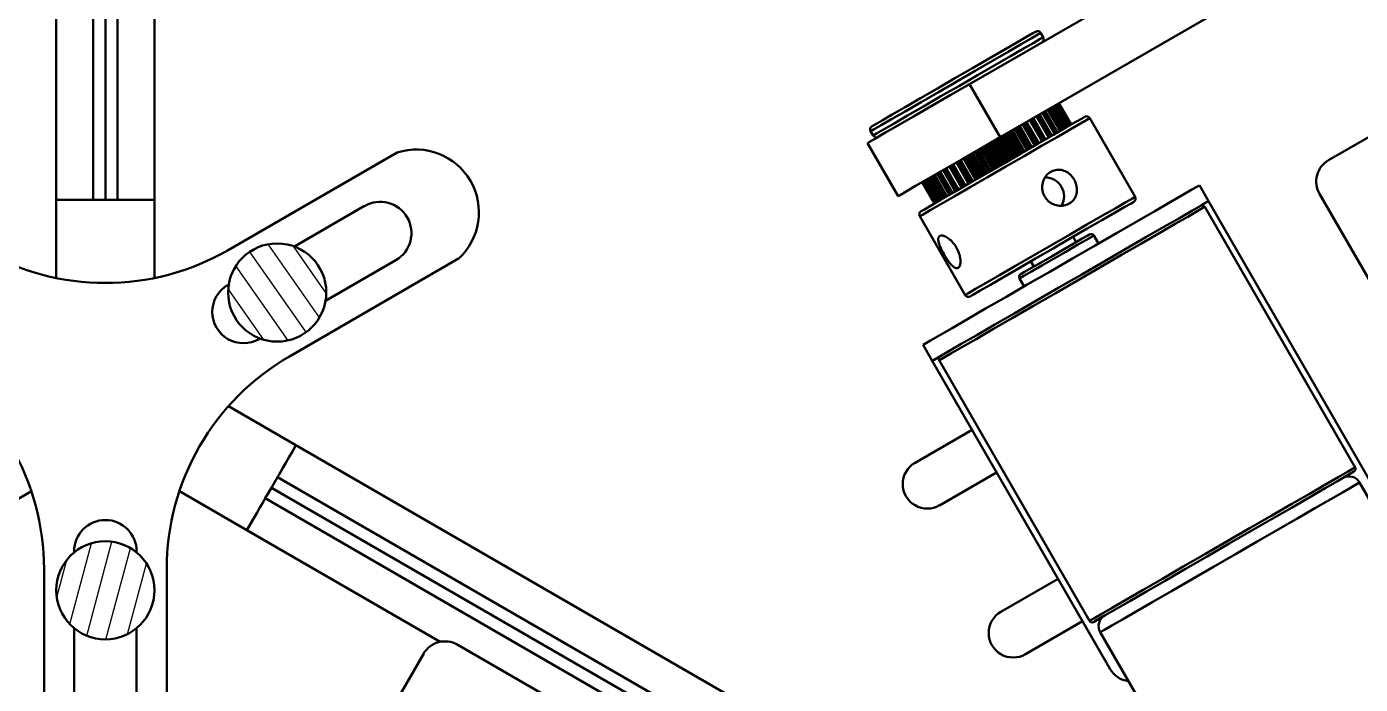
# Model space of a CAD drawing. Header units: millimetres. Extents: x 263 to 2983, y 441 to 2500.
# Drawn here: x 802.7 to 911.4, y 1593.3 to 1646.9 of the extents above; entities that cross this region are included whole.
import ezdxf

# ---------------------------------------------------------------- set-up
doc = ezdxf.new("R2010")
doc.units = ezdxf.units.MM
doc.header["$LTSCALE"] = 0.5
doc.layers.add('BOL', color=7, linetype='Continuous', lineweight=50)
doc.layers.add('HAT', color=3, linetype='Continuous')

msp = doc.modelspace()

# ---------------------------------------------------------------- hatches: boundary and pattern name
at = {"layer": 'HAT'}
h = msp.add_hatch(dxfattribs=at)
h.set_pattern_fill('ANSI31', color=256, scale=0.5, angle=80)
h.paths.add_polyline_path([(827.15, 1625.22, 1), (819.15, 1625.22, 1)])
h = msp.add_hatch(dxfattribs=at)
h.set_pattern_fill('ANSI31', color=256, scale=0.5, angle=30)
h.paths.add_polyline_path([(813.15, 1600.97, 1), (805.15, 1600.97, 1)])

# ---------------------------------------------------------------- linework, layer by layer
at = {"layer": 'BOL'}
for p, q in [((805.15, 1632.76), (805.15, 1722.76)), ((808.15, 1632.76), (808.15, 1722.76)), ((809.15, 1632.76), (809.15, 1722.76)), ((810.15, 1722.76), (810.15, 1632.76)), ((879.56, 1642.2), (921.67, 1666.51)), ((882.06, 1637.87), (924.17, 1662.18)), ((813.15, 1650.93), (813.15, 1632.76)), ((885.57, 1646.01), (885.37, 1646.36)), ((879.56, 1642.2), (882.06, 1637.87)), ((885.74, 1639.99), (886.74, 1638.26)), ((885.95, 1640.11), (886.95, 1638.38)), ((886.04, 1640.16), (887.04, 1638.43)), ((886.13, 1640.21), (887.13, 1638.48)), ((886.29, 1640.31), (887.29, 1638.58)), ((886.36, 1640.35), (887.36, 1638.62)), ((886.44, 1640.39), (887.44, 1638.66)), ((886.56, 1640.46), (887.56, 1638.73)), ((886.61, 1640.49), (887.61, 1638.76)), ((886.66, 1640.52), (887.66, 1638.79)), ((886.74, 1640.57), (887.74, 1638.84)), ((886.77, 1640.59), (887.77, 1638.86)), ((886.81, 1640.61), (887.81, 1638.87)), ((886.84, 1640.63), (887.84, 1638.9)), ((886.85, 1640.63), (887.85, 1638.9)), ((886.86, 1640.64), (887.86, 1638.91)), ((908.82, 1636), (916.09, 1640.19)), ((883.9, 1638.93), (884.9, 1637.19)), ((884.05, 1639.01), (885.05, 1637.28)), ((884.2, 1639.1), (885.2, 1637.37)), ((884.22, 1639.11), (885.22, 1637.38)), ((884.49, 1639.27), (885.49, 1637.54)), ((884.63, 1639.35), (885.63, 1637.62)), ((884.77, 1639.43), (885.77, 1637.7)), ((885.04, 1639.59), (886.04, 1637.85)), ((885.16, 1639.66), (886.16, 1637.93)), ((885.29, 1639.73), (886.29, 1638)), ((885.53, 1639.87), (886.53, 1638.14)), ((885.64, 1639.93), (886.64, 1638.2)), ((893.07, 1633.02), (889.37, 1639.43)), ((871.51, 1638.36), (871.71, 1638.01)), ((882.07, 1637.87), (883.07, 1636.14)), ((882.25, 1637.97), (883.25, 1636.24)), ((882.26, 1637.98), (883.26, 1636.25)), ((882.43, 1638.08), (883.43, 1636.35)), ((882.59, 1638.17), (883.59, 1636.44)), ((882.76, 1638.27), (883.76, 1636.54)), ((882.93, 1638.37), (883.93, 1636.63)), ((883.06, 1638.44), (884.06, 1636.71)), ((883.26, 1638.56), (884.26, 1636.83)), ((883.42, 1638.65), (884.42, 1636.92)), ((883.58, 1638.74), (884.58, 1637.01)), ((883.66, 1638.79), (884.66, 1637.06)), ((871.25, 1637.4), (873.75, 1633.07)), ((880.16, 1636.77), (881.16, 1635.04)), ((880.31, 1636.85), (881.31, 1635.12)), ((880.49, 1636.96), (881.49, 1635.23)), ((880.51, 1636.97), (881.51, 1635.24)), ((880.68, 1637.07), (881.68, 1635.34)), ((880.85, 1637.17), (881.85, 1635.44)), ((880.96, 1637.23), (881.96, 1635.5)), ((881.14, 1637.33), (882.14, 1635.6)), ((881.2, 1637.37), (882.2, 1635.64)), ((881.38, 1637.47), (882.38, 1635.74)), ((881.55, 1637.57), (882.55, 1635.84)), ((881.61, 1637.61), (882.61, 1635.87)), ((881.79, 1637.71), (882.79, 1635.98)), ((881.9, 1637.77), (882.9, 1636.04)), ((832.93, 1636.64), (819.15, 1628.68)), ((878.23, 1635.65), (879.23, 1633.92)), ((878.5, 1635.81), (879.5, 1634.08)), ((878.53, 1635.83), (879.53, 1634.1)), ((878.68, 1635.92), (879.68, 1634.18)), ((878.84, 1636), (879.84, 1634.27)), ((879.07, 1636.14), (880.07, 1634.41)), ((879.16, 1636.19), (880.16, 1634.46)), ((879.32, 1636.28), (880.32, 1634.55)), ((879.48, 1636.38), (880.48, 1634.65)), ((879.68, 1636.49), (880.68, 1634.76)), ((879.82, 1636.57), (880.82, 1634.84)), ((879.99, 1636.67), (880.99, 1634.94)), ((876.36, 1634.58), (877.36, 1632.84)), ((876.54, 1634.68), (877.54, 1632.95)), ((876.64, 1634.73), (877.64, 1633)), ((876.73, 1634.79), (877.73, 1633.06)), ((876.94, 1634.91), (877.94, 1633.18)), ((877.06, 1634.98), (878.06, 1633.24)), ((877.17, 1635.04), (878.17, 1633.31)), ((877.41, 1635.18), (878.41, 1633.45)), ((877.54, 1635.26), (878.54, 1633.53)), ((877.67, 1635.33), (878.67, 1633.6)), ((877.95, 1635.49), (878.95, 1633.76)), ((878.09, 1635.57), (879.09, 1633.84)), ((875.72, 1634.21), (876.72, 1632.48)), ((875.72, 1634.2), (876.72, 1632.47)), ((875.74, 1634.22), (876.74, 1632.48)), ((875.75, 1634.22), (876.75, 1632.49)), ((875.8, 1634.25), (876.8, 1632.52)), ((875.84, 1634.27), (876.84, 1632.54)), ((875.87, 1634.29), (876.87, 1632.56)), ((875.97, 1634.35), (876.97, 1632.61)), ((876.02, 1634.38), (877.02, 1632.65)), ((876.08, 1634.41), (877.08, 1632.68)), ((876.21, 1634.49), (877.21, 1632.76)), ((876.29, 1634.53), (877.29, 1632.8)), ((899.05, 1632.66), (898.3, 1633.96)), ((805.15, 1632.76), (808.15, 1632.76)), ((805.15, 1626.41), (805.15, 1632.76)), ((808.15, 1632.76), (809.15, 1632.76)), ((810.15, 1632.76), (809.15, 1632.76)), ((813.15, 1632.76), (810.15, 1632.76)), ((813.15, 1632.76), (813.15, 1626.41)), ((913.55, 1607.55), (899.05, 1632.66)), ((908.09, 1633.26), (912.59, 1625.47)), ((830.26, 1632.27), (824.55, 1628.97)), ((875.51, 1631.43), (879.21, 1625.02)), ((910.99, 1610.98), (898.74, 1632.2)), ((888.27, 1629.33), (888.02, 1629.76)), ((890.07, 1629.21), (889.7, 1629.86)), ((824.15, 1620.02), (837.93, 1627.98)), ((827.1, 1624.55), (832.81, 1627.85)), ((884.56, 1627.76), (884.81, 1627.33)), ((819.21, 1625.89), (819.14, 1625.84)), ((883.63, 1626.36), (884.01, 1625.71)), ((821.69, 1621.43), (821.76, 1621.47)), ((876.53, 1619.66), (875.78, 1620.96)), ((891.03, 1594.55), (876.53, 1619.66)), ((877.09, 1619.7), (889.34, 1598.48)), ((819.18, 1615.96), (824.68, 1612.79)), ((879.78, 1614.03), (875.13, 1611.35)), ((824.68, 1612.79), (902.62, 1567.79)), ((823.18, 1610.19), (822.68, 1609.32)), ((823.18, 1610.19), (901.12, 1565.19)), ((877.13, 1607.88), (881.78, 1610.57)), ((926.25, 1583.94), (911.35, 1609.75)), ((803.12, 1609.04), (797.62, 1605.86)), ((820.68, 1605.86), (815.18, 1609.04)), ((822.18, 1608.46), (822.68, 1609.32)), ((900.12, 1563.46), (822.18, 1608.46)), ((900.62, 1564.32), (822.68, 1609.32)), ((836.42, 1596.77), (820.68, 1605.86)), ((806.6, 1604.14), (806.6, 1604.05)), ((811.7, 1604.05), (811.7, 1604.14)), ((804.15, 1602.7), (804.15, 1586.79)), ((814.15, 1586.79), (814.15, 1602.7)), ((886.78, 1601.91), (882.13, 1599.22)), ((806.6, 1597.89), (806.6, 1591.29)), ((811.7, 1591.29), (811.7, 1597.89)), ((884.13, 1595.76), (888.78, 1598.44)), ((837.82, 1596.54), (845.09, 1592.35)), ((890.22, 1597.55), (905.12, 1571.74)), ((835.09, 1595.81), (830.59, 1588.02))]:
    msp.add_line(p, q, dxfattribs=at)
at = {"layer": 'BOL', "flags": 128}
for points in [[(885.37, 1646.36), (885.36, 1646.35), (885.14, 1646.23), (884.6, 1645.92), (883.78, 1645.44), (882.71, 1644.82), (881.44, 1644.09), (880.02, 1643.27), (878.54, 1642.41), (877.04, 1641.55), (875.62, 1640.73), (874.32, 1639.98), (873.22, 1639.34), (872.36, 1638.85), (871.79, 1638.52), (871.53, 1638.37), (871.51, 1638.36)], [(884.96, 1646.47), (884.95, 1646.46), (884.74, 1646.34), (884.22, 1646.04), (883.43, 1645.59), (882.4, 1644.99), (881.17, 1644.28), (879.81, 1643.5), (878.38, 1642.67), (876.95, 1641.84), (875.57, 1641.05), (874.33, 1640.33), (873.27, 1639.72), (872.44, 1639.24), (871.89, 1638.92), (871.64, 1638.78), (871.62, 1638.77)], [(885.57, 1646.01), (885.56, 1646.01), (885.34, 1645.88), (884.8, 1645.57), (883.98, 1645.1), (882.91, 1644.48), (881.64, 1643.74), (880.22, 1642.92), (878.74, 1642.07), (877.24, 1641.21), (875.82, 1640.38), (874.52, 1639.63), (873.42, 1639), (872.56, 1638.5), (871.99, 1638.17), (871.73, 1638.02), (871.71, 1638.01)], [(871.25, 1637.4), (871.42, 1637.49), (871.9, 1637.77), (872.68, 1638.23), (873.74, 1638.83), (875.01, 1639.57), (876.44, 1640.4), (877.98, 1641.29), (879.56, 1642.2)], [(889.37, 1639.43), (889.36, 1639.43), (889.14, 1639.3), (888.6, 1638.99), (887.78, 1638.51), (886.71, 1637.89), (885.44, 1637.16), (884.02, 1636.34), (882.54, 1635.48), (881.04, 1634.62), (879.62, 1633.8), (878.32, 1633.05), (877.22, 1632.42), (876.36, 1631.92), (875.79, 1631.59), (875.53, 1631.44), (875.51, 1631.43)], [(888.96, 1639.54), (888.95, 1639.54), (888.74, 1639.41), (888.22, 1639.12), (887.43, 1638.66), (886.4, 1638.06), (885.17, 1637.35), (883.81, 1636.57), (882.38, 1635.74), (880.95, 1634.91), (879.57, 1634.12), (878.33, 1633.4), (877.27, 1632.79), (876.44, 1632.31), (875.89, 1631.99), (875.64, 1631.85), (875.62, 1631.84)], [(873.75, 1633.07), (873.92, 1633.16), (874.4, 1633.44), (875.18, 1633.9), (876.24, 1634.5), (877.51, 1635.24), (878.94, 1636.07), (880.48, 1636.96), (882.06, 1637.87)], [(898.3, 1633.96), (898.14, 1633.87), (897.69, 1633.61), (896.94, 1633.18), (895.92, 1632.59), (894.66, 1631.86), (893.2, 1631.02), (891.56, 1630.07), (889.8, 1629.06), (887.97, 1628), (886.11, 1626.92), (884.28, 1625.87), (882.52, 1624.85), (880.88, 1623.91), (879.41, 1623.06), (878.15, 1622.33), (877.14, 1621.74), (876.39, 1621.31), (875.93, 1621.05), (875.78, 1620.96)], [(899.05, 1632.66), (898.89, 1632.57), (898.44, 1632.31), (897.69, 1631.88), (896.67, 1631.29), (895.41, 1630.56), (893.95, 1629.72), (892.31, 1628.77), (890.55, 1627.76), (888.72, 1626.7), (886.86, 1625.63), (885.03, 1624.57), (883.27, 1623.55), (881.63, 1622.61), (880.16, 1621.76), (878.9, 1621.03), (877.89, 1620.45), (877.14, 1620.01), (876.68, 1619.75), (876.53, 1619.66)], [(893.07, 1633.02), (893.06, 1633.02), (892.84, 1632.89), (892.3, 1632.58), (891.48, 1632.1), (890.41, 1631.49), (889.14, 1630.75), (887.72, 1629.93), (886.24, 1629.08), (884.74, 1628.21), (883.32, 1627.39), (882.02, 1626.64), (880.92, 1626.01), (880.06, 1625.51), (879.49, 1625.18), (879.23, 1625.03), (879.21, 1625.02)], [(892.96, 1632.61), (892.95, 1632.61), (892.74, 1632.48), (892.22, 1632.19), (891.43, 1631.73), (890.4, 1631.13), (889.17, 1630.43), (887.81, 1629.64), (886.38, 1628.81), (884.95, 1627.99), (883.57, 1627.19), (882.33, 1626.47), (881.27, 1625.86), (880.44, 1625.38), (879.89, 1625.07), (879.64, 1624.92), (879.62, 1624.91)], [(898.74, 1632.2), (898.58, 1632.11), (898.12, 1631.84), (897.36, 1631.4), (896.34, 1630.81), (895.07, 1630.08), (893.59, 1629.22), (891.95, 1628.28), (890.19, 1627.26), (888.37, 1626.21), (886.54, 1625.15), (884.74, 1624.12), (883.04, 1623.13), (881.48, 1622.23), (880.1, 1621.43), (878.95, 1620.77), (878.05, 1620.25), (877.44, 1619.9), (877.13, 1619.72), (877.09, 1619.7)], [(889.7, 1629.86), (889.53, 1629.77), (889.06, 1629.49), (888.32, 1629.07), (887.41, 1628.54), (886.41, 1627.97), (885.45, 1627.41), (884.61, 1626.93), (884, 1626.57), (883.67, 1626.38), (883.63, 1626.36)], [(883.72, 1626.7), (883.76, 1626.72), (884.06, 1626.9), (884.63, 1627.23), (885.41, 1627.67), (886.31, 1628.19), (887.23, 1628.73), (888.08, 1629.22), (888.76, 1629.61), (889.2, 1629.86), (889.35, 1629.95)], [(824.68, 1612.79), (824.39, 1612.28), (824.11, 1611.79), (823.85, 1611.35), (823.62, 1610.95), (823.44, 1610.63), (823.3, 1610.39), (823.21, 1610.24), (823.18, 1610.19)], [(889.34, 1598.48), (889.38, 1598.5), (889.69, 1598.68), (890.3, 1599.03), (891.2, 1599.55), (892.35, 1600.22), (893.73, 1601.01), (895.29, 1601.91), (896.99, 1602.9), (898.79, 1603.93), (900.62, 1604.99), (902.44, 1606.05), (904.2, 1607.06), (905.84, 1608.01), (907.32, 1608.86), (908.59, 1609.59), (909.61, 1610.18), (910.37, 1610.62), (910.83, 1610.89), (910.99, 1610.98)], [(910.9, 1610.64), (910.75, 1610.55), (910.29, 1610.29), (909.55, 1609.86), (908.54, 1609.28), (907.3, 1608.56), (905.85, 1607.72), (904.24, 1606.8), (902.52, 1605.8), (900.74, 1604.77), (898.94, 1603.73), (897.18, 1602.72), (895.51, 1601.75), (893.98, 1600.87), (892.63, 1600.09), (891.5, 1599.44), (890.62, 1598.93), (890.02, 1598.58), (889.72, 1598.41), (889.68, 1598.39)], [(911.35, 1609.75), (911.2, 1609.66), (910.75, 1609.4), (910.01, 1608.97), (909.01, 1608.39), (907.77, 1607.68), (906.33, 1606.84), (904.73, 1605.92), (903.02, 1604.93), (901.24, 1603.9), (899.45, 1602.87), (897.7, 1601.86), (896.03, 1600.9), (894.51, 1600.02), (893.16, 1599.24), (892.04, 1598.59), (891.16, 1598.09), (890.56, 1597.74), (890.26, 1597.57), (890.22, 1597.55)], [(820.68, 1605.86), (820.98, 1606.37), (821.26, 1606.85), (821.52, 1607.3), (821.74, 1607.7), (821.93, 1608.02), (822.07, 1608.26), (822.15, 1608.41), (822.18, 1608.46)]]:
    msp.add_lwpolyline(points, dxfattribs=at)
at = {"layer": 'BOL'}
for centre in [(823.15, 1625.22), (809.15, 1600.97)]:
    msp.add_circle(centre, 4, dxfattribs=at)
for centre, radius, start, end in [((885.11, 1646.21), 0.3, 30, 120), ((885.31, 1645.86), 0.3, 300, 30), ((889.11, 1639.28), 0.3, 30, 120), ((871.77, 1638.51), 0.3, 120, 210), ((871.97, 1638.16), 0.3, 210, 300), ((834.47, 1631.75), 5.12, 312.5071, 107.4943), ((909.82, 1634.26), 2, 120, 210), ((885.72, 1633.05), 1.55, 330.2667, 89.7106), ((831.54, 1630.06), 2.55, 300, 120), ((892.81, 1632.87), 0.3, 300, 30), ((875.77, 1631.58), 0.3, 120, 210), ((898.52, 1632.07), 0.25, 30, 120), ((889.48, 1629.74), 0.25, 30, 120), ((809.15, 1646), 20, 240, 300), ((883.85, 1626.49), 0.25, 120, 210), ((820.41, 1623.64), 2.55, 120, 300), ((879.47, 1625.17), 0.3, 210, 300), ((784.15, 1602.7), 20, 360, 60), ((834.15, 1602.7), 20, 120, 180), ((877.31, 1619.82), 0.25, 120, 210), ((876.13, 1609.62), 2, 120, 300), ((910.77, 1610.85), 0.25, 300, 30), ((910.49, 1609.25), 1, 30, 120), ((809.15, 1604.14), 2.55, 360, 180), ((883.13, 1597.49), 2, 120, 300), ((891.09, 1598.05), 1, 120, 210), ((889.56, 1598.6), 0.25, 210, 300), ((836.82, 1594.81), 2, 60, 150), ((892.76, 1595.55), 2, 210, 263.1301)]:
    msp.add_arc(centre, radius, start, end, dxfattribs=at)
for points, knots in [([(887.69, 1632.46), (887.82, 1632.55), (888.07, 1632.73), (888.28, 1633.15), (888.35, 1633.62), (888.26, 1634.12), (888.03, 1634.57), (887.68, 1634.94), (887.26, 1635.17), (886.8, 1635.25), (886.34, 1635.16), (885.94, 1634.9), (885.64, 1634.52), (885.49, 1634.04), (885.49, 1633.53), (885.66, 1633.05), (885.97, 1632.65), (886.4, 1632.38), (886.89, 1632.26), (887.34, 1632.29), (887.59, 1632.41), (887.69, 1632.46)], [0, 0, 0, 0, 0.053053, 0.106086, 0.159684, 0.213696, 0.26708, 0.319766, 0.372778, 0.42662, 0.480522, 0.533627, 0.586322, 0.639604, 0.69358, 0.74729, 0.800149, 0.852916, 0.906478, 0.960496, 1, 1, 1, 1]), ([(878.64, 1627.23), (878.69, 1627.28), (878.79, 1627.37), (878.84, 1627.7), (878.81, 1628.11), (878.67, 1628.58), (878.43, 1629.03), (878.12, 1629.41), (877.78, 1629.7), (877.45, 1629.86), (877.19, 1629.88), (877.04, 1629.76), (877, 1629.53), (877.08, 1629.19), (877.25, 1628.78), (877.49, 1628.33), (877.75, 1627.9), (878.02, 1627.54), (878.28, 1627.29), (878.49, 1627.18), (878.6, 1627.22), (878.64, 1627.23)], [0, 0, 0, 0, 0.05305, 0.106081, 0.159679, 0.213694, 0.267078, 0.319763, 0.372777, 0.426619, 0.480522, 0.533624, 0.586321, 0.639601, 0.693582, 0.747288, 0.800147, 0.852914, 0.906478, 0.960495, 1, 1, 1, 1])]:
    msp.add_open_spline(points, degree=3, knots=knots, dxfattribs=at)

doc.saveas('drawing.dxf')
